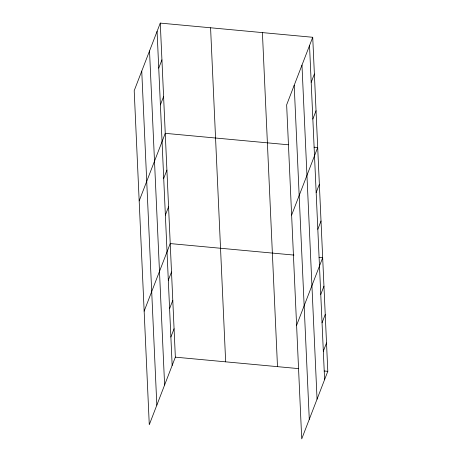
<?xml version="1.0" encoding="UTF-8"?>
<svg xmlns="http://www.w3.org/2000/svg" width="462" height="462" viewBox="0 0 462 462"><rect width="100%" height="100%" fill="white"/><g stroke="black" fill="none" stroke-linecap="round" stroke-linejoin="round"><path stroke-width="0.69" d="M160.274 23.1L134.199 90.668L149.278 424.722L175.352 357.155L160.274 23.1L312.722 37.278L327.801 371.332L301.726 438.9L286.648 104.845L312.722 37.278M158.737 68.122L161.931 59.846M160.395 104.868L163.588 96.593M139.178 200.906L165.246 133.339L288.23 144.773M163.715 178.361L166.909 170.085M165.373 215.107L168.566 206.832M144.15 311.145L170.224 243.578L293.924 255.082M168.312 280.249L171.506 271.968M169.594 308.639L172.788 300.364M170.876 337.035L174.07 328.759M311.186 82.3L314.379 74.024M312.843 119.046L316.037 110.77M291.626 215.084L317.694 147.517L314.102 147.182M316.164 192.538L319.358 184.263M317.821 229.285L321.015 221.009M296.598 325.323L322.672 257.756L319.08 257.421M320.761 294.427L323.954 286.151M322.043 322.822L325.236 314.541M323.325 351.212L326.519 342.937M175.352 357.155L298.337 368.595M324.209 370.998L327.801 371.332M309.528 45.553L324.607 379.608M301.975 65.119L317.059 399.174M294.196 85.279L309.28 419.334M262.41 32.6L277.495 366.655M210.58 27.778L225.658 361.833M157.08 31.376L172.159 365.43M149.526 50.941L164.611 384.996M141.747 71.102L156.832 405.157"/></g></svg>
